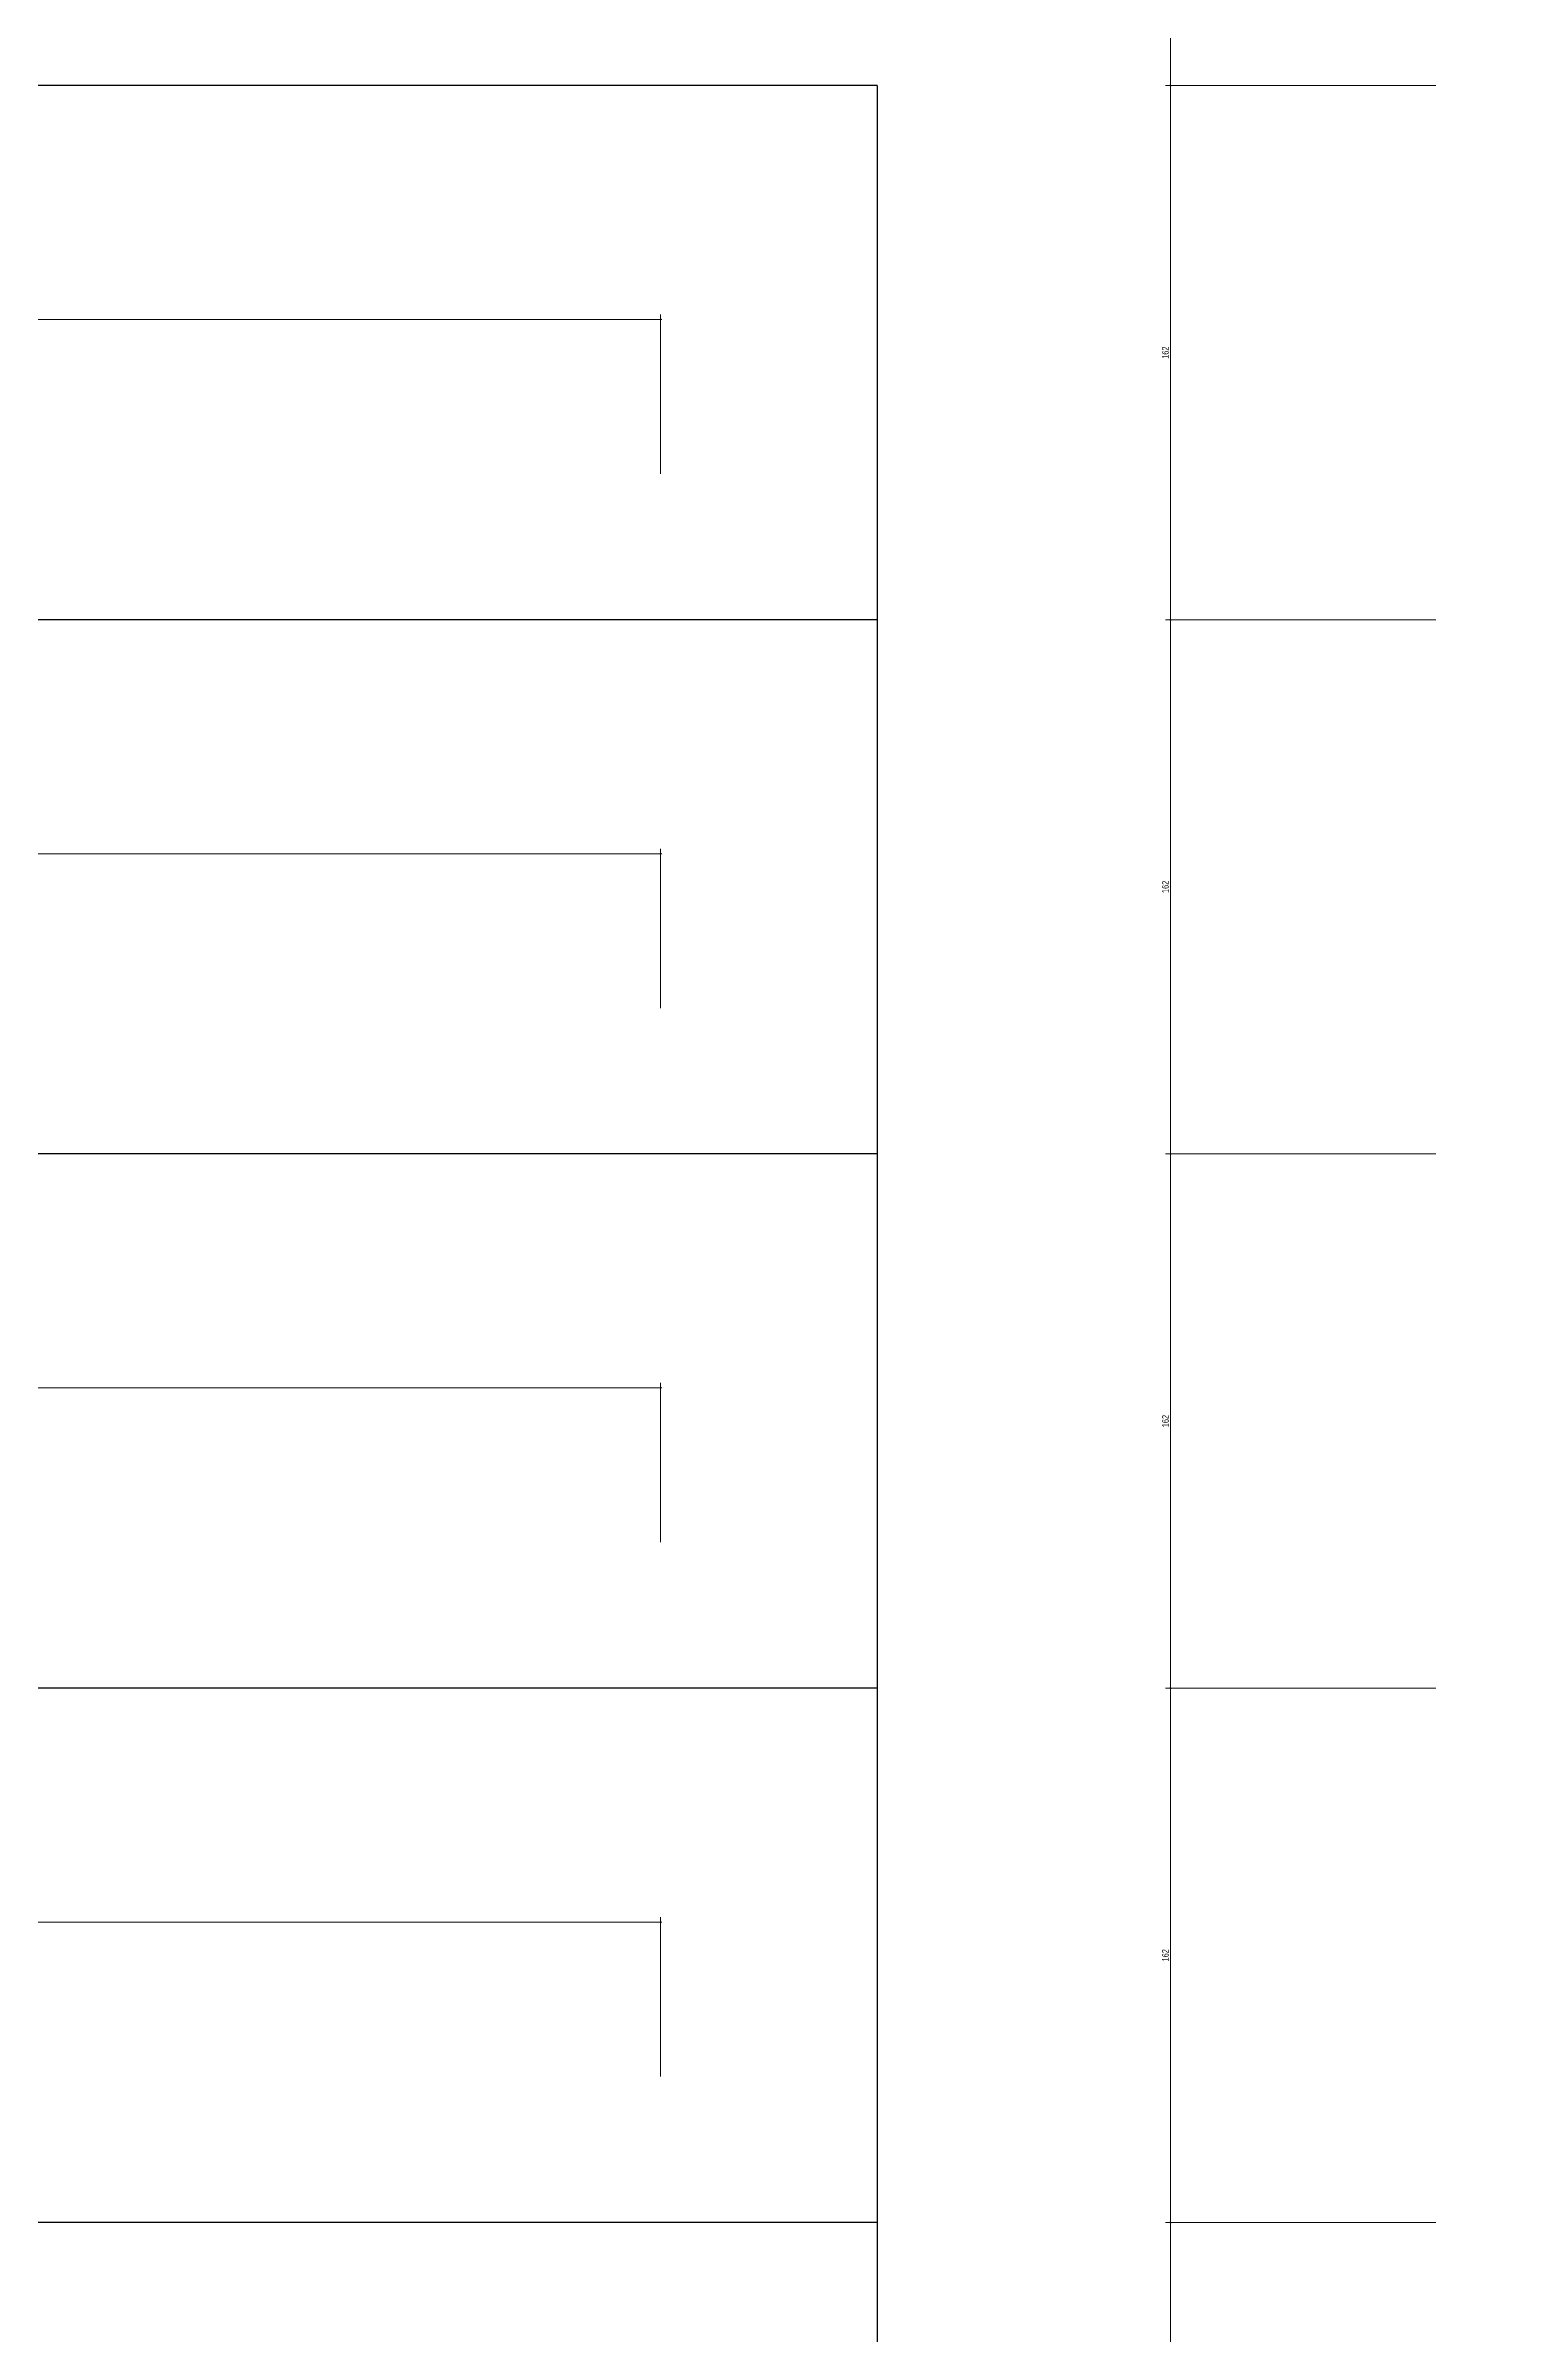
# Model space of a CAD drawing. Header units: centimetres. Extents: x 21448 to 61951, y 7284 to 18464.
# Drawn here: x 50087 to 50534, y 17296 to 17989 of the extents above; entities that cross this region are included whole.
import ezdxf
from ezdxf.enums import TextEntityAlignment as Align

# ---------------------------------------------------------------- set-up
doc = ezdxf.new("R2010")
doc.units = ezdxf.units.CM
doc.header["$MEASUREMENT"] = 0
doc.set_wipeout_variables(frame=1)
for name, color, linetype, lineweight in [('DIM', 177, 'Continuous', 20), ('TEXT', 2, 'Continuous', 20), ('THAY', 7, 'Continuous', 25)]:
    doc.layers.add(name, color=color, linetype=linetype, lineweight=lineweight)
doc.styles.add('Arch-Dim', font='hoatbif.shx', dxfattribs={"width": 0.65})
doc.styles.add('text11', font='VHAVAN_2.TTF', dxfattribs={"width": 0.7, "height": 200})
doc.styles.add('TXTDIM', font='VNARIAL_1.TTF', dxfattribs={"width": 0.7})
doc.styles.add('VnAvantH', font='VHARIAL_0.TTF')
doc.dimstyles.new('LAYOUT', dxfattribs={"dimscale": 0, "dimtxt": 2, "dimasz": 0.3, "dimexe": 1.5, "dimexo": 0, "dimgap": 0.5, "dimtad": 1, "dimdec": 0, "dimzin": 12, "dimdsep": 46, "dimtxsty": 'TXTDIM', "dimblk": 'SLASH', "dimcen": 1.5, "dimclrd": 256, "dimclre": 256, "dimclrt": 2, "dimadec": 0, "dimazin": 0, "dimtfac": 1, "dimtdec": 0, "dimtix": 1, "dimtmove": 0, "dimatfit": 3, "dimldrblk": 'CLOSEDBLANK', "dimfxl": 2, "dimtolj": 1, "dimtzin": 0, "dimlwd": 9, "dimlwe": 9, "dimarcsym": 1})

# ---------------------------------------------------------------- blocks, each defined once
blk = doc.blocks.new('SLASH')
at = {"layer": 'DIM', "color": 16}
blk.add_line((-1.2, 0), (1.2, 0), dxfattribs=at)
at = {"layer": 'DIM', "color": 16, "linetype": 'Continuous'}
blk.add_line((-0.6, -0.6), (0.6, 0.6), dxfattribs=at)
blk = doc.blocks.new('*D146')
at = {"layer": 'Defpoints', "color": 0}
for p in [(50508.59, 17977.22), (50428.19, 17815.3), (50508.59, 17815.3)]:
    blk.add_point(p, dxfattribs=at)
at = {"layer": 'DIM', "lineweight": 9}
for p, q in [((50508.59, 17977.22), (50426.69, 17977.22)), ((50428.19, 17976.92), (50428.19, 17815.6)), ((50508.59, 17815.3), (50426.69, 17815.3))]:
    blk.add_line(p, q, dxfattribs=at)
at = {"layer": 'DIM', "lineweight": 9, "xscale": 0.3, "yscale": 0.3, "zscale": 0.3}
for p, rotation in [((50428.19, 17977.22), 90), ((50428.19, 17815.3), 270)]:
    blk.add_blockref('SLASH', p, dxfattribs=dict(at, rotation=rotation))
at = {"layer": 'DIM', "color": 2, "insert": (50426.67, 17896.26), "char_height": 2, "attachment_point": 5, "rotation": 90, "style": 'TXTDIM'}
blk.add_mtext('\\A1;162', dxfattribs=at)
blk = doc.blocks.new('_ClosedBlank')
at = {"color": 0, "linetype": 'ByBlock', "lineweight": -2}
for p, q in [((-1, 0.2), (0, 0)), ((-1, 0.2), (-1, -0.2)), ((0, 0), (-1, -0.2))]:
    blk.add_line(p, q, dxfattribs=at)
blk = doc.blocks.new('*D147')
at = {"layer": 'Defpoints', "color": 0}
for p in [(50508.59, 17815.3), (50428.19, 17653.38), (50508.59, 17653.38)]:
    blk.add_point(p, dxfattribs=at)
at = {"layer": 'DIM', "lineweight": 9}
for p, q in [((50508.59, 17815.3), (50426.69, 17815.3)), ((50428.19, 17815), (50428.19, 17653.68)), ((50508.59, 17653.38), (50426.69, 17653.38))]:
    blk.add_line(p, q, dxfattribs=at)
at = {"layer": 'DIM', "lineweight": 9, "xscale": 0.3, "yscale": 0.3, "zscale": 0.3}
for p, rotation in [((50428.19, 17815.3), 90), ((50428.19, 17653.38), 270)]:
    blk.add_blockref('SLASH', p, dxfattribs=dict(at, rotation=rotation))
at = {"layer": 'DIM', "color": 2, "insert": (50426.67, 17734.34), "char_height": 2, "attachment_point": 5, "rotation": 90, "style": 'TXTDIM'}
blk.add_mtext('\\A1;162', dxfattribs=at)
blk = doc.blocks.new('*D148')
at = {"layer": 'Defpoints', "color": 0}
for p in [(50508.59, 17653.38), (50428.19, 17491.46), (50508.59, 17491.46)]:
    blk.add_point(p, dxfattribs=at)
at = {"layer": 'DIM', "lineweight": 9}
for p, q in [((50508.59, 17653.38), (50426.69, 17653.38)), ((50428.19, 17653.08), (50428.19, 17491.76)), ((50508.59, 17491.46), (50426.69, 17491.46))]:
    blk.add_line(p, q, dxfattribs=at)
at = {"layer": 'DIM', "lineweight": 9, "xscale": 0.3, "yscale": 0.3, "zscale": 0.3}
for p, rotation in [((50428.19, 17653.38), 90), ((50428.19, 17491.46), 270)]:
    blk.add_blockref('SLASH', p, dxfattribs=dict(at, rotation=rotation))
at = {"layer": 'DIM', "color": 2, "insert": (50426.67, 17572.42), "char_height": 2, "attachment_point": 5, "rotation": 90, "style": 'TXTDIM'}
blk.add_mtext('\\A1;162', dxfattribs=at)
blk = doc.blocks.new('*D149')
at = {"layer": 'Defpoints', "color": 0}
for p in [(50508.59, 17491.46), (50428.19, 17329.54), (50508.59, 17329.54)]:
    blk.add_point(p, dxfattribs=at)
at = {"layer": 'DIM', "lineweight": 9}
for p, q in [((50508.59, 17491.46), (50426.69, 17491.46)), ((50428.19, 17491.16), (50428.19, 17329.84)), ((50508.59, 17329.54), (50426.69, 17329.54))]:
    blk.add_line(p, q, dxfattribs=at)
at = {"layer": 'DIM', "lineweight": 9, "xscale": 0.3, "yscale": 0.3, "zscale": 0.3}
for p, rotation in [((50428.19, 17491.46), 90), ((50428.19, 17329.54), 270)]:
    blk.add_blockref('SLASH', p, dxfattribs=dict(at, rotation=rotation))
at = {"layer": 'DIM', "color": 2, "insert": (50426.67, 17410.5), "char_height": 2, "attachment_point": 5, "rotation": 90, "style": 'TXTDIM'}
blk.add_mtext('\\A1;162', dxfattribs=at)
blk = doc.blocks.new('*D150')
at = {"layer": 'Defpoints', "color": 0}
for p in [(50508.59, 17329.54), (50428.19, 17167.62), (50508.59, 17167.62)]:
    blk.add_point(p, dxfattribs=at)
at = {"layer": 'DIM', "lineweight": 9}
for p, q in [((50508.59, 17329.54), (50426.69, 17329.54)), ((50428.19, 17329.24), (50428.19, 17167.92)), ((50508.59, 17167.62), (50426.69, 17167.62))]:
    blk.add_line(p, q, dxfattribs=at)
at = {"layer": 'DIM', "lineweight": 9, "xscale": 0.3, "yscale": 0.3, "zscale": 0.3}
for p, rotation in [((50428.19, 17329.54), 90), ((50428.19, 17167.62), 270)]:
    blk.add_blockref('SLASH', p, dxfattribs=dict(at, rotation=rotation))
at = {"layer": 'DIM', "color": 2, "insert": (50426.67, 17248.58), "char_height": 2, "attachment_point": 5, "rotation": 90, "style": 'TXTDIM'}
blk.add_mtext('\\A1;162', dxfattribs=at)
blk = doc.blocks.new('*D156')
at = {"layer": 'Defpoints', "color": 0}
for p in [(50428.19, 18192.89), (50508.59, 18192.89), (50508.59, 17977.22)]:
    blk.add_point(p, dxfattribs=at)
at = {"layer": 'DIM', "lineweight": 9}
for p, q in [((50508.59, 18192.89), (50426.69, 18192.89)), ((50428.19, 17977.52), (50428.19, 18192.59)), ((50508.59, 17977.22), (50426.69, 17977.22))]:
    blk.add_line(p, q, dxfattribs=at)
at = {"layer": 'DIM', "lineweight": 9, "xscale": 0.3, "yscale": 0.3, "zscale": 0.3}
for p, rotation in [((50428.19, 18192.89), 90), ((50428.19, 17977.22), 270)]:
    blk.add_blockref('SLASH', p, dxfattribs=dict(at, rotation=rotation))
at = {"layer": 'DIM', "color": 2, "insert": (50426.67, 18085.05), "char_height": 2, "attachment_point": 5, "rotation": 90, "style": 'TXTDIM'}
blk.add_mtext('\\A1;216', dxfattribs=at)
blk = doc.blocks.new('KhungA3')
blk.add_wipeout([(140.4, 3560.4), (140.4, 28560.6), (40094.9, 28560.6), (40140.1, 28560.6), (40140.1, 3560.4), (40780.5, 3560.4), (40780.5, 29200.5), (-1219.5, 29200.5), (-1219.5, -499.5), (40780.5, -499.5), (40780.5, 3560.4)])
at = {"layer": 'TEXT', "color": 250, "style": 'VnAvantH'}
for tag, p in [('TENBV1', (36103, 2389.8)), ('TENBVE2', (36130, 1905.4)), ('TENBVE3', (36130, 1410.6))]:
    blk.add_attdef(tag, text='', height=250, dxfattribs=at).set_placement(p, align=Align.CENTER)
at = {"layer": 'TEXT', "color": 250}
for tag, height, style, width, p in [('GHICHU1', 250, 'text11', 0.7, (26205.2, 442.2)), ('01', 300, 'VnAvantH', 0.85, (39794.9, 405))]:
    blk.add_attdef(tag, text='', height=height, dxfattribs=dict(at, style=style, width=width)).set_placement(p, align=Align.CENTER)
at = {"layer": 'TEXT', "color": 7, "style": 'VnAvantH', "width": 0.85}
blk.add_attdef('KT-01', text='', height=300, dxfattribs=at).set_placement((39394.9, 409), align=Align.CENTER)
at = {"layer": 'TEXT', "color": 250, "style": 'Arch-Dim', "width": 0.7}
blk.add_attdef('GHICHU', (1514, -359.7), '', height=220, dxfattribs=at)
blk = doc.blocks.new('*D182')
at = {"layer": 'Defpoints', "color": 0}
for p in [(50273.65, 17420.56), (49654.94, 17373.77), (50273.65, 17373.77)]:
    blk.add_point(p, dxfattribs=at)
at = {"layer": 'DIM', "lineweight": 9}
for p, q in [((49654.94, 17373.77), (49654.94, 17422.06)), ((49655.24, 17420.56), (50273.35, 17420.56)), ((50273.65, 17373.77), (50273.65, 17422.06))]:
    blk.add_line(p, q, dxfattribs=at)
at = {"layer": 'DIM', "lineweight": 9, "xscale": 0.3, "yscale": 0.3, "zscale": 0.3, "rotation": 180}
blk.add_blockref('SLASH', (49654.94, 17420.56), dxfattribs=at)
at = {"layer": 'DIM', "lineweight": 9, "xscale": 0.3, "yscale": 0.3, "zscale": 0.3}
blk.add_blockref('SLASH', (50273.65, 17420.56), dxfattribs=at)
at = {"layer": 'DIM', "color": 2, "insert": (49964.3, 17422.09), "char_height": 2, "attachment_point": 5, "style": 'TXTDIM'}
blk.add_mtext('\\A1;619', dxfattribs=at)
blk = doc.blocks.new('*D183')
at = {"layer": 'Defpoints', "color": 0}
for p in [(50273.65, 17582.48), (49654.94, 17535.69), (50273.65, 17535.69)]:
    blk.add_point(p, dxfattribs=at)
at = {"layer": 'DIM', "lineweight": 9}
for p, q in [((49654.94, 17535.69), (49654.94, 17583.98)), ((50273.65, 17535.69), (50273.65, 17583.98)), ((49655.24, 17582.48), (50273.35, 17582.48))]:
    blk.add_line(p, q, dxfattribs=at)
at = {"layer": 'DIM', "lineweight": 9, "xscale": 0.3, "yscale": 0.3, "zscale": 0.3, "rotation": 180}
blk.add_blockref('SLASH', (49654.94, 17582.48), dxfattribs=at)
at = {"layer": 'DIM', "lineweight": 9, "xscale": 0.3, "yscale": 0.3, "zscale": 0.3}
blk.add_blockref('SLASH', (50273.65, 17582.48), dxfattribs=at)
at = {"layer": 'DIM', "color": 2, "insert": (49964.3, 17584), "char_height": 2, "attachment_point": 5, "style": 'TXTDIM'}
blk.add_mtext('\\A1;619', dxfattribs=at)
blk = doc.blocks.new('*D184')
at = {"layer": 'Defpoints', "color": 0}
for p in [(50273.65, 17744.4), (49654.94, 17697.61), (50273.65, 17697.61)]:
    blk.add_point(p, dxfattribs=at)
at = {"layer": 'DIM', "lineweight": 9}
for p, q in [((49654.94, 17697.61), (49654.94, 17745.9)), ((49655.24, 17744.4), (50273.35, 17744.4)), ((50273.65, 17697.61), (50273.65, 17745.9))]:
    blk.add_line(p, q, dxfattribs=at)
at = {"layer": 'DIM', "lineweight": 9, "xscale": 0.3, "yscale": 0.3, "zscale": 0.3, "rotation": 180}
blk.add_blockref('SLASH', (49654.94, 17744.4), dxfattribs=at)
at = {"layer": 'DIM', "lineweight": 9, "xscale": 0.3, "yscale": 0.3, "zscale": 0.3}
blk.add_blockref('SLASH', (50273.65, 17744.4), dxfattribs=at)
at = {"layer": 'DIM', "color": 2, "insert": (49964.3, 17745.92), "char_height": 2, "attachment_point": 5, "style": 'TXTDIM'}
blk.add_mtext('\\A1;619', dxfattribs=at)
blk = doc.blocks.new('*D185')
at = {"layer": 'Defpoints', "color": 0}
for p in [(50273.65, 17906.32), (49654.94, 17859.53), (50273.65, 17859.53)]:
    blk.add_point(p, dxfattribs=at)
at = {"layer": 'DIM', "lineweight": 9}
for p, q in [((49654.94, 17859.53), (49654.94, 17907.82)), ((49655.24, 17906.32), (50273.35, 17906.32)), ((50273.65, 17859.53), (50273.65, 17907.82))]:
    blk.add_line(p, q, dxfattribs=at)
at = {"layer": 'DIM', "lineweight": 9, "xscale": 0.3, "yscale": 0.3, "zscale": 0.3, "rotation": 180}
blk.add_blockref('SLASH', (49654.94, 17906.32), dxfattribs=at)
at = {"layer": 'DIM', "lineweight": 9, "xscale": 0.3, "yscale": 0.3, "zscale": 0.3}
blk.add_blockref('SLASH', (50273.65, 17906.32), dxfattribs=at)
at = {"layer": 'DIM', "color": 2, "insert": (49964.3, 17907.84), "char_height": 2, "attachment_point": 5, "style": 'TXTDIM'}
blk.add_mtext('\\A1;619', dxfattribs=at)

msp = doc.modelspace()

# ---------------------------------------------------------------- dimensions: what is measured, and where the dimension line sits
at = {"layer": 'DIM'}
for base, p1, p2, picture, middle in [((50428.19, 18192.89), (50508.59, 17977.22), (50508.59, 18192.89), '*D156', (50426.67, 18085.05)), ((50428.19, 17815.3), (50508.59, 17977.22), (50508.59, 17815.3), '*D146', (50426.67, 17896.26)), ((50428.19, 17653.38), (50508.59, 17815.3), (50508.59, 17653.38), '*D147', (50426.67, 17734.34)), ((50428.19, 17491.46), (50508.59, 17653.38), (50508.59, 17491.46), '*D148', (50426.67, 17572.42)), ((50428.19, 17329.54), (50508.59, 17491.46), (50508.59, 17329.54), '*D149', (50426.67, 17410.5)), ((50428.19, 17167.62), (50508.59, 17329.54), (50508.59, 17167.62), '*D150', (50426.67, 17248.58))]:
    dim = msp.add_linear_dim(base=base, p1=p1, p2=p2, angle=90, dimstyle='LAYOUT', override={"dimscale": 1}, dxfattribs=at)
    dim.commit()
    dim.dimension.update_dxf_attribs({"geometry": picture, "text_midpoint": middle})

# ---------------------------------------------------------------- next in the draw order: block references
at = {"layer": 'THAY', "xscale": 0.09999999997671694, "yscale": 0.1000000000058208, "zscale": 0.0999999999789809}
msp.add_blockref('KhungA3', (49286.86, 15544.43), dxfattribs=at)

# ---------------------------------------------------------------- next in the draw order: linework, layer by layer
at = {"layer": 'THAY'}
for p, q in [((50339.33, 17977.22), (49349.82, 17977.22)), ((50339.33, 17977.22), (50339.33, 16015.52)), ((50339.33, 17815.3), (49349.82, 17815.3)), ((50339.33, 17815.3), (49349.82, 17815.3)), ((50339.33, 17653.38), (49349.82, 17653.38)), ((50339.33, 17653.38), (49349.82, 17653.38)), ((50339.33, 17491.46), (49349.82, 17491.46)), ((50339.33, 17329.54), (49349.82, 17329.54))]:
    msp.add_line(p, q, dxfattribs=at)

# ---------------------------------------------------------------- next in the draw order: dimensions: what is measured, and where the dimension line sits
at = {"layer": 'DIM'}
for base, p1, p2, picture, middle in [((50273.65, 17906.32), (49654.94, 17859.53), (50273.65, 17859.53), '*D185', (49964.3, 17907.84)), ((50273.65, 17744.4), (49654.94, 17697.61), (50273.65, 17697.61), '*D184', (49964.3, 17745.92)), ((50273.65, 17582.48), (49654.94, 17535.69), (50273.65, 17535.69), '*D183', (49964.3, 17584)), ((50273.65, 17420.56), (49654.94, 17373.77), (50273.65, 17373.77), '*D182', (49964.3, 17422.09))]:
    dim = msp.add_linear_dim(base=base, p1=p1, p2=p2, dimstyle='LAYOUT', override={"dimscale": 1}, dxfattribs=at)
    dim.commit()
    dim.dimension.update_dxf_attribs({"geometry": picture, "text_midpoint": middle})

doc.saveas('drawing.dxf')
